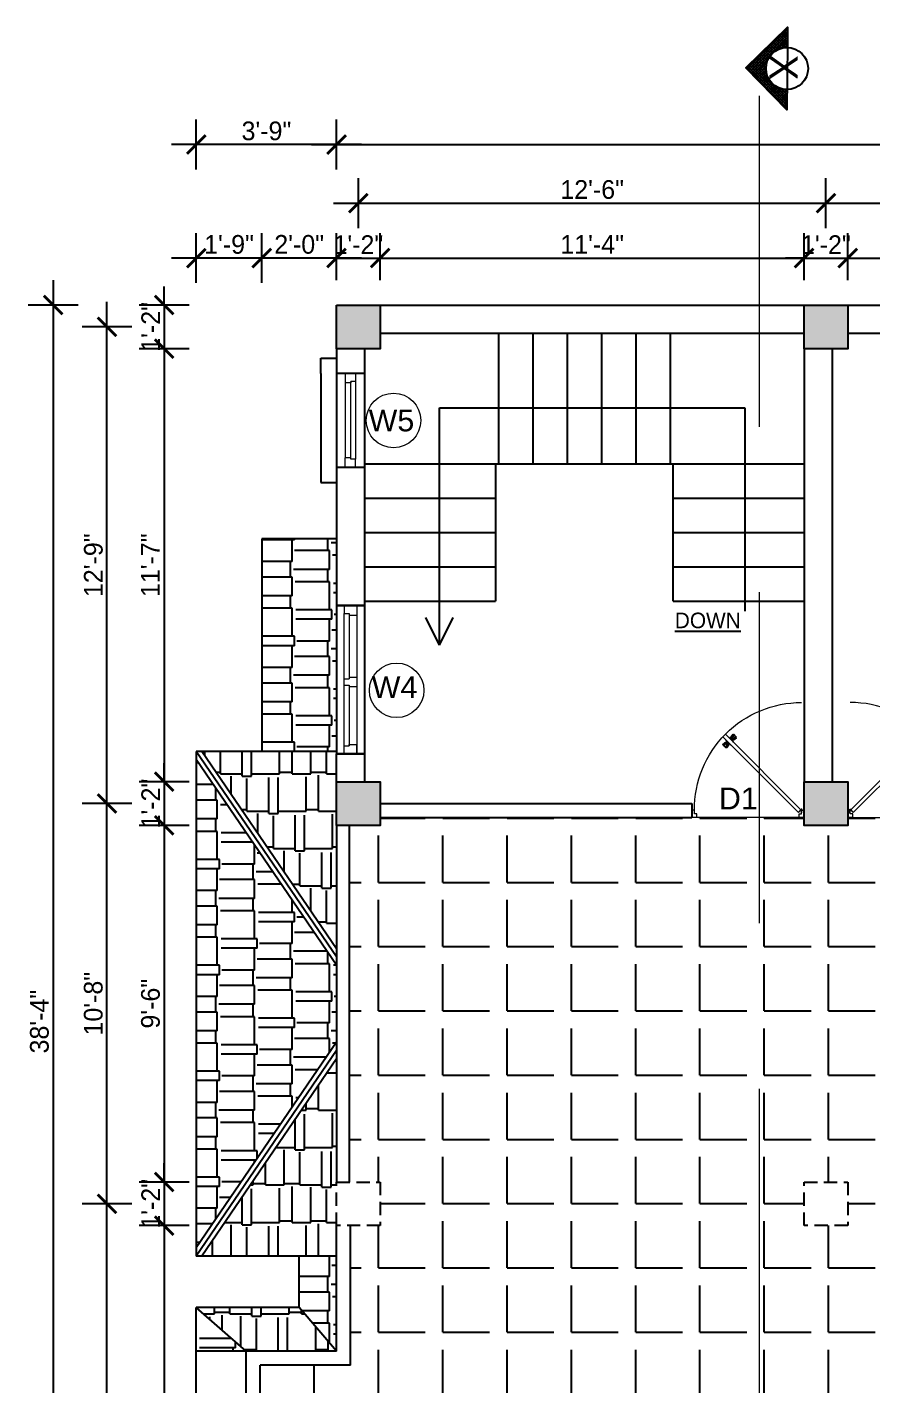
# Model space of a CAD drawing. Header units: inches. Extents: x 1397 to 20304, y -27267 to -746.
# Drawn here: x 9911 to 10182.3, y -21508.5 to -21072.4 of the extents above; entities that cross this region are included whole.
import ezdxf

# ---------------------------------------------------------------- set-up
doc = ezdxf.new("R2010")
doc.units = ezdxf.units.IN
doc.header["$LTSCALE"] = 17
doc.header["$MEASUREMENT"] = 0
doc.linetypes.add('21_FP_00$0$HIDDEN', pattern=[0.375, 0.25, -0.125])
doc.linetypes.add('PHANTOM2', pattern=[1.25, 0.625, -0.125, 0.125, -0.125, 0.125, -0.125])
for name, color, linetype, lineweight in [('25 BOT BAR', 12, 'Continuous', 25), ('aa_section_line', 2, 'PHANTOM2', 13), ('DOOR & WIN', 1, 'Continuous', 25), ('OUTLINE', 1, 'Continuous', 25), ('PUERTAS', 7, 'Continuous', 9), ('TEXT', 231, 'Continuous', 20), ('WINDOW FRAME PLAN', 162, 'Continuous', 18)]:
    doc.layers.add(name, color=color, linetype=linetype, lineweight=lineweight)
doc.layers.add('A-Sect-Iden', color=111, linetype='Continuous')
doc.styles.add('ARCHITECTURE', font='stylu.ttf')
doc.styles.add('DIMTEXT', font='arial.ttf', dxfattribs={"height": 6})
doc.styles.add('HEADING', font='swissel.ttf')
doc.dimstyles.new('8 SCALE', dxfattribs={"dimscale": 0, "dimtxt": 6, "dimasz": 6, "dimexe": 8, "dimexo": 8, "dimgap": 1.25, "dimtad": 1, "dimdec": 0, "dimzin": 3, "dimdsep": 46, "dimlunit": 4, "dimtxsty": 'ARCHITECTURE', "dimblk": 'ARCHTICK', "dimcen": 8, "dimdle": 8, "dimclrd": 5, "dimclre": 5, "dimclrt": 7, "dimadec": 0, "dimazin": 0, "dimtfac": 0.75, "dimtdec": 0, "dimtix": 1, "dimtmove": 2, "dimatfit": 3, "dimldrblk": 'ARCHTICK', "dimfxl": 8, "dimfxlon": 1, "dimtolj": 1, "dimtzin": 0, "dimlwd": -1, "dimlwe": -1, "dimarcsym": 0})
pattern_1 = [(90, (0, -2767.398), (-12, 25.5), [6, -5, 7, -3, 9, -4]), (90, (-0.5, -2761.398), (-12, 25.5), [5, -19, 4, -6]), (90, (0.75, -2749.398), (-12, 25.5), [3, -31]), (180, (0, -2767.398), (-12, -8.5), [11.5, -36.5]), (180, (0, -2761.398), (-12, -8.5), [11.25, -36.75]), (180, (0, -2756.398), (-12, -8.5), [10.5, -37.5]), (180, (0.75, -2749.398), (-12, -8.5), [11.5, -36.5]), (180, (0.75, -2746.398), (-12, -8.5), [11.5, -36.5]), (180, (0, -2737.398), (-12, -8.5), [11, -37])]

# ---------------------------------------------------------------- blocks, each defined once
blk = doc.blocks.new('3ft')
at = {"layer": 'PUERTAS', "color": 6}
for p, q in [((1.01, 2.52), (25.23, 26.74)), ((26.05, 25.92), (25.23, 26.74)), ((26.05, 25.92), (1.77, 1.64)), ((0, 2.4), (0, 0)), ((0.72, 2.4), (0, 2.4)), ((1.6, 0), (0, 0)), ((0.72, 1.52), (0.72, 2.44)), ((0.8, 1.52), (0.72, 1.52)), ((0.8, 1.52), (0.8, 2.41)), ((0.8, 1.2), (0.8, 1.52)), ((1.6, 1.2), (0.8, 1.2)), ((1.57, 1.84), (0.94, 2.47)), ((1.63, 1.89), (0.97, 2.55)), ((1.63, 1.89), (1.57, 1.84)), ((1.77, 1.64), (1.57, 1.84)), ((1.6, 0), (1.6, 1.2)), ((34.4, 0), (34.4, 1.2)), ((34.4, 1.2), (35.2, 1.2)), ((34.4, 0), (36, 0)), ((35.2, 1.2), (35.2, 2.4)), ((35.2, 2.4), (36, 2.4)), ((36, 0), (36, 2.4))]:
    blk.add_line(p, q, dxfattribs=at)
at = {"layer": 'PUERTAS', "color": 1}
for p, q in [((21.67, 25.73), (22.17, 26.23)), ((21.7, 25.82), (22.14, 26.26)), ((22.58, 26.7), (22.14, 26.26)), ((22.67, 26.73), (22.17, 26.23)), ((22.61, 26.67), (22.58, 26.7)), ((23.45, 25.91), (22.79, 26.73)), ((22.49, 24.95), (21.67, 25.61)), ((21.73, 25.79), (21.7, 25.82)), ((22.6, 24.96), (23.02, 25.38)), ((22.61, 24.25), (22.92, 24.72)), ((22.62, 24.13), (22.61, 24.14)), ((22.7, 25.07), (22.71, 25.06)), ((22.82, 25.06), (23.08, 25.32)), ((22.94, 24.95), (22.83, 25.07)), ((22.92, 24.72), (22.92, 24.72)), ((22.93, 24.94), (23.19, 25.21)), ((22.93, 24.84), (22.93, 24.83)), ((23.44, 25.81), (23.02, 25.38)), ((23.34, 25.58), (23.08, 25.32)), ((23.46, 25.47), (23.19, 25.21)), ((23.33, 25.7), (23.34, 25.69)), ((23.45, 25.46), (23.33, 25.57)), ((23.44, 23.31), (23.45, 23.3)), ((23.56, 23.3), (24.03, 23.61)), ((23.57, 25.47), (23.57, 25.47)), ((24.15, 25.79), (23.68, 25.48)), ((23.68, 25.48), (23.68, 25.48)), ((24.03, 23.61), (24.03, 23.62)), ((24.14, 23.62), (24.14, 23.62)), ((24.25, 23.62), (24.51, 23.89)), ((24.27, 25.78), (24.26, 25.79)), ((24.26, 23.29), (24.69, 23.71)), ((24.26, 23.63), (24.37, 23.52)), ((24.26, 23.18), (24.92, 22.37)), ((24.37, 23.52), (24.63, 23.77)), ((24.37, 23.4), (24.37, 23.4)), ((24.78, 24.15), (24.51, 23.89)), ((24.89, 24.03), (24.63, 23.77)), ((25.11, 24.14), (24.69, 23.71)), ((24.77, 24.14), (24.88, 24.03)), ((24.79, 24.38), (24.78, 24.37)), ((24.78, 24.26), (24.78, 24.26)), ((25.1, 24.84), (24.79, 24.38)), ((25, 24.03), (25, 24.03)), ((25.04, 22.36), (25.54, 22.86)), ((25.09, 24.96), (25.1, 24.95)), ((25.1, 22.42), (25.13, 22.39)), ((25.13, 22.39), (25.57, 22.83)), ((25.22, 24.14), (26.03, 23.48)), ((26.04, 23.37), (25.54, 22.86)), ((26.01, 23.27), (25.57, 22.83)), ((25.98, 23.3), (26.01, 23.27))]:
    blk.add_line(p, q, dxfattribs=at)
at = {"layer": 'PUERTAS', "color": 8}
for p, q in [((22.13, 26.28), (21.98, 26.13)), ((22.13, 26.28), (22.27, 26.42)), ((22.29, 26.41), (22.27, 26.42)), ((23.16, 25.52), (22.34, 26.39)), ((23.3, 25.66), (22.5, 26.56)), ((23.41, 25.77), (22.65, 26.71)), ((23.46, 25.83), (22.72, 26.75)), ((22.57, 24.94), (21.65, 25.68)), ((22.63, 24.99), (21.69, 25.75)), ((22.74, 25.1), (21.84, 25.9)), ((22.88, 25.24), (22.01, 26.06)), ((22.69, 24.32), (23.02, 24.83)), ((22.95, 24.96), (22.84, 25.07)), ((22.98, 24.99), (22.86, 25.1)), ((23.03, 25.04), (22.91, 25.15)), ((22.91, 24.53), (23.1, 24.91)), ((23.11, 25.12), (22.99, 25.23)), ((23.13, 24.76), (23.18, 24.99)), ((23.28, 25.3), (23.17, 25.41)), ((23.36, 25.37), (23.25, 25.49)), ((23.31, 24.94), (23.28, 25.08)), ((23.41, 25.43), (23.3, 25.54)), ((23.46, 25.09), (23.32, 25.13)), ((23.44, 25.45), (23.33, 25.56)), ((23.64, 25.27), (23.41, 25.22)), ((23.87, 25.49), (23.49, 25.3)), ((24.08, 25.71), (23.57, 25.38)), ((23.63, 23.38), (24.14, 23.72)), ((23.84, 23.6), (24.22, 23.79)), ((24.07, 23.82), (24.3, 23.88)), ((24.25, 24), (24.39, 23.97)), ((24.25, 23.26), (24.99, 22.34)), ((24.27, 23.64), (24.38, 23.53)), ((24.3, 23.67), (24.41, 23.56)), ((24.3, 23.32), (25.06, 22.38)), ((24.35, 23.72), (24.46, 23.61)), ((24.4, 24.15), (24.43, 24.01)), ((24.41, 23.43), (25.2, 22.53)), ((24.43, 23.8), (24.54, 23.69)), ((24.58, 24.33), (24.52, 24.1)), ((24.55, 23.57), (25.37, 22.7)), ((24.6, 23.97), (24.72, 23.86)), ((24.8, 24.56), (24.61, 24.18)), ((25.02, 24.77), (24.68, 24.26)), ((24.68, 24.05), (24.79, 23.94)), ((24.73, 24.1), (24.85, 23.99)), ((24.76, 24.13), (24.87, 24.02)), ((24.83, 23.85), (25.7, 23.03)), ((24.97, 23.99), (25.87, 23.2)), ((25.08, 24.1), (26.02, 23.34)), ((25.14, 24.15), (26.06, 23.41)), ((25.58, 22.82), (25.43, 22.67)), ((25.58, 22.82), (25.73, 22.97)), ((25.72, 22.98), (25.73, 22.97)), ((0, 0), (36, 0))]:
    blk.add_line(p, q, dxfattribs=at)
at = {"layer": 'PUERTAS', "color": 2}
for p, q in [((21.99, 26.11), (21.98, 26.13)), ((25.42, 22.68), (25.43, 22.67))]:
    blk.add_line(p, q, dxfattribs=at)
at = {"layer": 'PUERTAS', "color": 6}
for radius in [0.155, 0.0752]:
    blk.add_circle((0.82, 2.56), radius, dxfattribs=at)
blk.add_arc((0.82, 2.56), 34.38, 359.7285, 90.0333, dxfattribs=at)
at = {"layer": 'PUERTAS', "color": 1}
for centre, start, end in [((22.73, 26.68), 38.9236, 135), ((22.54, 25.01), 231.0764, 315), ((22.67, 24.2), 135, 225), ((22.77, 25.12), 225, 315), ((22.99, 24.89), 135, 219.7428), ((22.87, 24.78), 315, 39.7428), ((23.28, 25.63), 315, 45), ((23.39, 25.86), 315, 38.9236), ((23.51, 23.36), 225, 315), ((23.51, 25.41), 50.2572, 135), ((23.62, 25.53), 230.2572, 315), ((24.09, 23.56), 50.2572, 135), ((24.2, 23.68), 230.2572, 315), ((24.2, 25.73), 45, 135), ((24.32, 23.23), 135, 218.9236), ((24.42, 23.46), 135, 225), ((24.84, 24.31), 135, 219.7428), ((24.72, 24.21), 315, 39.7428), ((24.94, 23.98), 45, 135), ((24.98, 22.42), 218.9236, 315), ((25.04, 24.89), 315, 45), ((25.17, 24.08), 51.0764, 135), ((25.98, 23.42), 315, 51.0764)]:
    blk.add_arc(centre, 0.08, start, end, dxfattribs=at)
blk = doc.blocks.new('*U2795')
at = {"color": 3, "xscale": -1}
blk.add_blockref('3ft', (42, 0), dxfattribs=at)
blk = doc.blocks.new("W4'")
at = {"layer": '25 BOT BAR'}
for p, q in [((9894.28, -8421.4), (9894.28, -8468.92)), ((9903.28, -8421.4), (9903.28, -8468.92))]:
    blk.add_line(p, q, dxfattribs=at)
at = {"layer": 'DOOR & WIN'}
blk.add_line((9903.28, -8421.4), (9894.28, -8421.4), dxfattribs=at)
at = {"layer": 'OUTLINE'}
blk.add_line((9903.28, -8468.92), (9894.28, -8468.92), dxfattribs=at)
at = {"layer": 'WINDOW FRAME PLAN'}
for p, q in [((9896.78, -8421.4), (9896.78, -8423.9)), ((9896.78, -8468.92), (9896.78, -8423.9)), ((9896.78, -8423.9), (9898.28, -8423.9)), ((9898.28, -8423.9), (9898.28, -8424.4)), ((9898.28, -8424.4), (9898.28, -8444.9)), ((9898.28, -8424.4), (9900.78, -8424.4)), ((9900.78, -8421.4), (9900.78, -8424.4)), ((9900.78, -8424.4), (9900.78, -8468.92)), ((9896.78, -8444.9), (9898.28, -8444.9)), ((9896.78, -8446.9), (9898.28, -8446.9)), ((9898.28, -8444.4), (9900.78, -8444.4)), ((9898.28, -8446.9), (9898.28, -8447.4)), ((9898.28, -8446.9), (9898.28, -8466.42)), ((9898.28, -8447.4), (9900.78, -8447.4)), ((9896.78, -8468.92), (9896.78, -8466.42)), ((9896.78, -8466.42), (9898.28, -8466.42)), ((9898.28, -8465.92), (9900.78, -8465.92)), ((9898.28, -8466.42), (9898.28, -8465.92)), ((9900.78, -8468.92), (9900.78, -8465.92))]:
    blk.add_line(p, q, dxfattribs=at)
blk = doc.blocks.new('_ArchTick')
at = {"color": 0, "linetype": 'ByBlock', "const_width": 0.15}
blk.add_lwpolyline([(-0.5, -0.5), (0.5, 0.5)], dxfattribs=at)
blk = doc.blocks.new('*D3577')
at = {"layer": '25 BOT BAR', "color": 5, "transparency": 16777216}
for p, q in [((9954.97, -21161.56), (9954.97, -21155.56)), ((9962.97, -21161.56), (9946.97, -21161.56)), ((9954.97, -21161.56), (9954.97, -21175.56)), ((9962.97, -21175.56), (9946.97, -21175.56)), ((9954.97, -21175.56), (9954.97, -21181.56))]:
    blk.add_line(p, q, dxfattribs=at)
at = {"layer": 'Defpoints', "color": 0, "transparency": 16777216}
for p in [(10010.29, -21161.56), (9954.97, -21175.56), (10010.29, -21175.56)]:
    blk.add_point(p, dxfattribs=at)
at = {"layer": '25 BOT BAR', "color": 5, "transparency": 16777216, "xscale": 6, "yscale": 6, "zscale": 6}
for p, rotation in [((9954.97, -21161.56), 270), ((9954.97, -21175.56), 90)]:
    blk.add_blockref('_ArchTick', p, dxfattribs=dict(at, rotation=rotation))
at = {"layer": '25 BOT BAR', "color": 7, "transparency": 16777216, "insert": (9950.66, -21168.56), "char_height": 6, "attachment_point": 5, "rotation": 90, "style": 'ARCHITECTURE'}
blk.add_mtext('\\A1;1\'-2"', dxfattribs=at)
blk = doc.blocks.new('*D3578')
at = {"layer": '25 BOT BAR', "color": 5, "transparency": 16777216}
for p, q in [((9954.97, -21167.56), (9954.97, -21322.56)), ((9962.97, -21175.56), (9946.97, -21175.56)), ((9962.97, -21314.56), (9946.97, -21314.56))]:
    blk.add_line(p, q, dxfattribs=at)
at = {"layer": 'Defpoints', "color": 0, "transparency": 16777216}
for p in [(10010.29, -21175.56), (9954.97, -21314.56), (10010.29, -21314.56)]:
    blk.add_point(p, dxfattribs=at)
at = {"layer": '25 BOT BAR', "color": 5, "transparency": 16777216, "xscale": 6, "yscale": 6, "zscale": 6}
for p, rotation in [((9954.97, -21175.56), 90), ((9954.97, -21314.56), 270)]:
    blk.add_blockref('_ArchTick', p, dxfattribs=dict(at, rotation=rotation))
at = {"layer": '25 BOT BAR', "color": 7, "transparency": 16777216, "insert": (9950.51, -21245.06), "char_height": 6, "attachment_point": 5, "rotation": 90, "style": 'ARCHITECTURE'}
blk.add_mtext('\\A1;11\'-7"', dxfattribs=at)
blk = doc.blocks.new('*D3579')
at = {"layer": '25 BOT BAR', "color": 5, "transparency": 16777216}
for p, q in [((9954.97, -21314.56), (9954.97, -21308.56)), ((9962.97, -21314.56), (9946.97, -21314.56)), ((9954.97, -21314.56), (9954.97, -21328.56)), ((9962.97, -21328.56), (9946.97, -21328.56)), ((9954.97, -21328.56), (9954.97, -21334.56))]:
    blk.add_line(p, q, dxfattribs=at)
at = {"layer": 'Defpoints', "color": 0, "transparency": 16777216}
for p in [(10010.29, -21314.56), (9954.97, -21328.56), (10010.29, -21328.56)]:
    blk.add_point(p, dxfattribs=at)
at = {"layer": '25 BOT BAR', "color": 5, "transparency": 16777216, "xscale": 6, "yscale": 6, "zscale": 6}
for p, rotation in [((9954.97, -21314.56), 270), ((9954.97, -21328.56), 90)]:
    blk.add_blockref('_ArchTick', p, dxfattribs=dict(at, rotation=rotation))
at = {"layer": '25 BOT BAR', "color": 7, "transparency": 16777216, "insert": (9950.66, -21321.56), "char_height": 6, "attachment_point": 5, "rotation": 90, "style": 'ARCHITECTURE'}
blk.add_mtext('\\A1;1\'-2"', dxfattribs=at)
blk = doc.blocks.new('*D3580')
at = {"layer": '25 BOT BAR', "color": 5, "transparency": 16777216}
for p, q in [((9954.97, -21320.56), (9954.97, -21451.04)), ((9962.97, -21328.56), (9946.97, -21328.56)), ((9962.97, -21443.04), (9946.97, -21443.04))]:
    blk.add_line(p, q, dxfattribs=at)
at = {"layer": 'Defpoints', "color": 0, "transparency": 16777216}
for p in [(10010.29, -21328.56), (9954.97, -21443.04), (10010.29, -21443.04)]:
    blk.add_point(p, dxfattribs=at)
at = {"layer": '25 BOT BAR', "color": 5, "transparency": 16777216, "xscale": 6, "yscale": 6, "zscale": 6}
for p, rotation in [((9954.97, -21328.56), 90), ((9954.97, -21443.04), 270)]:
    blk.add_blockref('_ArchTick', p, dxfattribs=dict(at, rotation=rotation))
at = {"layer": '25 BOT BAR', "color": 7, "transparency": 16777216, "insert": (9950.61, -21385.8), "char_height": 6, "attachment_point": 5, "rotation": 90, "style": 'ARCHITECTURE'}
blk.add_mtext('\\A1;9\'-6"', dxfattribs=at)
blk = doc.blocks.new('*D3581')
at = {"layer": '25 BOT BAR', "color": 5, "transparency": 16777216}
for p, q in [((9954.97, -21443.04), (9954.97, -21437.04)), ((9962.97, -21443.04), (9946.97, -21443.04)), ((9954.97, -21443.04), (9954.97, -21457.04)), ((9962.97, -21457.04), (9946.97, -21457.04)), ((9954.97, -21457.04), (9954.97, -21463.04))]:
    blk.add_line(p, q, dxfattribs=at)
at = {"layer": 'Defpoints', "color": 0, "transparency": 16777216}
for p in [(10010.29, -21443.04), (9954.97, -21457.04), (10010.29, -21457.04)]:
    blk.add_point(p, dxfattribs=at)
at = {"layer": '25 BOT BAR', "color": 5, "transparency": 16777216, "xscale": 6, "yscale": 6, "zscale": 6}
for p, rotation in [((9954.97, -21443.04), 270), ((9954.97, -21457.04), 90)]:
    blk.add_blockref('_ArchTick', p, dxfattribs=dict(at, rotation=rotation))
at = {"layer": '25 BOT BAR', "color": 7, "transparency": 16777216, "insert": (9950.66, -21450.04), "char_height": 6, "attachment_point": 5, "rotation": 90, "style": 'ARCHITECTURE'}
blk.add_mtext('\\A1;1\'-2"', dxfattribs=at)
blk = doc.blocks.new('*D3582')
at = {"layer": '25 BOT BAR', "color": 5, "transparency": 16777216}
for p, q in [((9954.97, -21449.04), (9954.97, -21615.56)), ((9962.97, -21457.04), (9946.97, -21457.04)), ((9962.97, -21607.56), (9946.97, -21607.56))]:
    blk.add_line(p, q, dxfattribs=at)
at = {"layer": 'Defpoints', "color": 0, "transparency": 16777216}
for p in [(10010.29, -21457.04), (9954.97, -21607.56), (10010.29, -21607.56)]:
    blk.add_point(p, dxfattribs=at)
at = {"layer": '25 BOT BAR', "color": 5, "transparency": 16777216, "xscale": 6, "yscale": 6, "zscale": 6}
for p, rotation in [((9954.97, -21457.04), 90), ((9954.97, -21607.56), 270)]:
    blk.add_blockref('_ArchTick', p, dxfattribs=dict(at, rotation=rotation))
at = {"layer": '25 BOT BAR', "color": 7, "transparency": 16777216, "insert": (9950.51, -21532.3), "char_height": 6, "attachment_point": 5, "rotation": 90, "style": 'ARCHITECTURE'}
blk.add_mtext('\\A1;12\'-7"', dxfattribs=at)
blk = doc.blocks.new('*D3584')
at = {"layer": '25 BOT BAR', "color": 5, "transparency": 16777216}
for p, q in [((9936.63, -21622.56), (9936.63, -21442.04)), ((9944.63, -21450.04), (9928.63, -21450.04)), ((9944.63, -21614.56), (9928.63, -21614.56))]:
    blk.add_line(p, q, dxfattribs=at)
at = {"layer": 'Defpoints', "color": 0, "transparency": 16777216}
for p in [(9936.63, -21450.04), (10017.29, -21450.04), (10017.29, -21614.56)]:
    blk.add_point(p, dxfattribs=at)
at = {"layer": '25 BOT BAR', "color": 5, "transparency": 16777216, "xscale": 6, "yscale": 6, "zscale": 6}
for p, rotation in [((9936.63, -21450.04), 90), ((9936.63, -21614.56), 270)]:
    blk.add_blockref('_ArchTick', p, dxfattribs=dict(at, rotation=rotation))
at = {"layer": '25 BOT BAR', "color": 7, "transparency": 16777216, "insert": (9932.27, -21532.3), "char_height": 6, "attachment_point": 5, "rotation": 90, "style": 'ARCHITECTURE'}
blk.add_mtext('\\A1;13\'-9"', dxfattribs=at)
blk = doc.blocks.new('*D3585')
at = {"layer": '25 BOT BAR', "color": 5, "transparency": 16777216}
for p, q in [((9936.63, -21458.04), (9936.63, -21313.56)), ((9944.63, -21321.56), (9928.63, -21321.56)), ((9944.63, -21450.04), (9928.63, -21450.04))]:
    blk.add_line(p, q, dxfattribs=at)
at = {"layer": 'Defpoints', "color": 0, "transparency": 16777216}
for p in [(9936.63, -21321.56), (10017.29, -21321.56), (10017.29, -21450.04)]:
    blk.add_point(p, dxfattribs=at)
at = {"layer": '25 BOT BAR', "color": 5, "transparency": 16777216, "xscale": 6, "yscale": 6, "zscale": 6}
for p, rotation in [((9936.63, -21321.56), 90), ((9936.63, -21450.04), 270)]:
    blk.add_blockref('_ArchTick', p, dxfattribs=dict(at, rotation=rotation))
at = {"layer": '25 BOT BAR', "color": 7, "transparency": 16777216, "insert": (9932.26, -21385.8), "char_height": 6, "attachment_point": 5, "rotation": 90, "style": 'ARCHITECTURE'}
blk.add_mtext('\\A1;10\'-8"', dxfattribs=at)
blk = doc.blocks.new('*D3586')
at = {"layer": '25 BOT BAR', "color": 5, "transparency": 16777216}
for p, q in [((9936.63, -21329.56), (9936.63, -21160.56)), ((9944.63, -21168.56), (9928.63, -21168.56)), ((9944.63, -21321.56), (9928.63, -21321.56))]:
    blk.add_line(p, q, dxfattribs=at)
at = {"layer": 'Defpoints', "color": 0, "transparency": 16777216}
for p in [(9936.63, -21168.56), (10017.29, -21168.56), (10017.29, -21321.56)]:
    blk.add_point(p, dxfattribs=at)
at = {"layer": '25 BOT BAR', "color": 5, "transparency": 16777216, "xscale": 6, "yscale": 6, "zscale": 6}
for p, rotation in [((9936.63, -21168.56), 90), ((9936.63, -21321.56), 270)]:
    blk.add_blockref('_ArchTick', p, dxfattribs=dict(at, rotation=rotation))
at = {"layer": '25 BOT BAR', "color": 7, "transparency": 16777216, "insert": (9932.28, -21245.06), "char_height": 6, "attachment_point": 5, "rotation": 90, "style": 'ARCHITECTURE'}
blk.add_mtext('\\A1;12\'-9"', dxfattribs=at)
blk = doc.blocks.new('*D3587')
at = {"layer": '25 BOT BAR', "color": 5, "transparency": 16777216}
for p, q in [((9919.35, -21153.56), (9919.35, -21629.56)), ((9927.35, -21161.56), (9911.35, -21161.56)), ((9927.35, -21621.56), (9911.35, -21621.56))]:
    blk.add_line(p, q, dxfattribs=at)
at = {"layer": 'Defpoints', "color": 0, "transparency": 16777216}
for p in [(10010.29, -21161.56), (9919.35, -21621.56), (10010.29, -21621.56)]:
    blk.add_point(p, dxfattribs=at)
at = {"layer": '25 BOT BAR', "color": 5, "transparency": 16777216, "xscale": 6, "yscale": 6, "zscale": 6}
for p, rotation in [((9919.35, -21161.56), 90), ((9919.35, -21621.56), 270)]:
    blk.add_blockref('_ArchTick', p, dxfattribs=dict(at, rotation=rotation))
at = {"layer": '25 BOT BAR', "color": 7, "transparency": 16777216, "insert": (9914.97, -21391.56), "char_height": 6, "attachment_point": 5, "rotation": 90, "style": 'ARCHITECTURE'}
blk.add_mtext('\\A1;38\'-4"', dxfattribs=at)
blk = doc.blocks.new('*D3599')
at = {"layer": '25 BOT BAR', "color": 5, "transparency": 16777216}
for p, q in [((10010.29, -21153.56), (10010.29, -21138.47)), ((10024.29, -21153.56), (10024.29, -21138.47)), ((10010.29, -21146.47), (10004.29, -21146.47)), ((10010.29, -21146.47), (10024.29, -21146.47)), ((10024.29, -21146.47), (10030.29, -21146.47))]:
    blk.add_line(p, q, dxfattribs=at)
at = {"layer": 'Defpoints', "color": 0, "transparency": 16777216}
for p in [(10024.29, -21146.47), (10010.29, -21161.56), (10024.29, -21161.56)]:
    blk.add_point(p, dxfattribs=at)
at = {"layer": '25 BOT BAR', "color": 5, "transparency": 16777216, "xscale": 6, "yscale": 6, "zscale": 6}
blk.add_blockref('_ArchTick', (10010.29, -21146.47), dxfattribs=at)
at = {"layer": '25 BOT BAR', "color": 5, "transparency": 16777216, "xscale": 6, "yscale": 6, "zscale": 6, "rotation": 180}
blk.add_blockref('_ArchTick', (10024.29, -21146.47), dxfattribs=at)
at = {"layer": '25 BOT BAR', "color": 7, "transparency": 16777216, "insert": (10017.29, -21142.16), "char_height": 6, "attachment_point": 5, "style": 'ARCHITECTURE'}
blk.add_mtext('\\A1;1\'-2"', dxfattribs=at)
blk = doc.blocks.new('*D3600')
at = {"layer": '25 BOT BAR', "color": 5, "transparency": 16777216}
for p, q in [((10024.29, -21153.56), (10024.29, -21138.47)), ((10160.29, -21153.56), (10160.29, -21138.47)), ((10016.29, -21146.47), (10168.29, -21146.47))]:
    blk.add_line(p, q, dxfattribs=at)
at = {"layer": 'Defpoints', "color": 0, "transparency": 16777216}
for p in [(10160.29, -21146.47), (10024.29, -21161.56), (10160.29, -21161.56)]:
    blk.add_point(p, dxfattribs=at)
at = {"layer": '25 BOT BAR', "color": 5, "transparency": 16777216, "xscale": 6, "yscale": 6, "zscale": 6, "rotation": 180}
blk.add_blockref('_ArchTick', (10024.29, -21146.47), dxfattribs=at)
at = {"layer": '25 BOT BAR', "color": 5, "transparency": 16777216, "xscale": 6, "yscale": 6, "zscale": 6}
blk.add_blockref('_ArchTick', (10160.29, -21146.47), dxfattribs=at)
at = {"layer": '25 BOT BAR', "color": 7, "transparency": 16777216, "insert": (10092.29, -21142.08), "char_height": 6, "attachment_point": 5, "style": 'ARCHITECTURE'}
blk.add_mtext('\\A1;11\'-4"', dxfattribs=at)
blk = doc.blocks.new('*D3601')
at = {"layer": '25 BOT BAR', "color": 5, "transparency": 16777216}
for p, q in [((10160.29, -21153.56), (10160.29, -21138.47)), ((10174.29, -21153.56), (10174.29, -21138.47)), ((10160.29, -21146.47), (10154.29, -21146.47)), ((10160.29, -21146.47), (10174.29, -21146.47)), ((10174.29, -21146.47), (10180.29, -21146.47))]:
    blk.add_line(p, q, dxfattribs=at)
at = {"layer": 'Defpoints', "color": 0, "transparency": 16777216}
for p in [(10174.29, -21146.47), (10160.29, -21161.56), (10174.29, -21161.56)]:
    blk.add_point(p, dxfattribs=at)
at = {"layer": '25 BOT BAR', "color": 5, "transparency": 16777216, "xscale": 6, "yscale": 6, "zscale": 6}
blk.add_blockref('_ArchTick', (10160.29, -21146.47), dxfattribs=at)
at = {"layer": '25 BOT BAR', "color": 5, "transparency": 16777216, "xscale": 6, "yscale": 6, "zscale": 6, "rotation": 180}
blk.add_blockref('_ArchTick', (10174.29, -21146.47), dxfattribs=at)
at = {"layer": '25 BOT BAR', "color": 7, "transparency": 16777216, "insert": (10167.29, -21142.16), "char_height": 6, "attachment_point": 5, "style": 'ARCHITECTURE'}
blk.add_mtext('\\A1;1\'-2"', dxfattribs=at)
blk = doc.blocks.new('*D3602')
at = {"layer": '25 BOT BAR', "color": 5, "transparency": 16777216}
for p, q in [((10174.29, -21153.56), (10174.29, -21138.47)), ((10328.29, -21153.56), (10328.29, -21138.47)), ((10166.29, -21146.47), (10336.29, -21146.47))]:
    blk.add_line(p, q, dxfattribs=at)
at = {"layer": 'Defpoints', "color": 0, "transparency": 16777216}
for p in [(10328.29, -21146.47), (10174.29, -21161.56), (10328.29, -21161.56)]:
    blk.add_point(p, dxfattribs=at)
at = {"layer": '25 BOT BAR', "color": 5, "transparency": 16777216, "xscale": 6, "yscale": 6, "zscale": 6, "rotation": 180}
blk.add_blockref('_ArchTick', (10174.29, -21146.47), dxfattribs=at)
at = {"layer": '25 BOT BAR', "color": 5, "transparency": 16777216, "xscale": 6, "yscale": 6, "zscale": 6}
blk.add_blockref('_ArchTick', (10328.29, -21146.47), dxfattribs=at)
at = {"layer": '25 BOT BAR', "color": 7, "transparency": 16777216, "insert": (10251.29, -21142.11), "char_height": 6, "attachment_point": 5, "style": 'ARCHITECTURE'}
blk.add_mtext('\\A1;12\'-10"', dxfattribs=at)
blk = doc.blocks.new('*D3606')
at = {"layer": '25 BOT BAR', "color": 5, "transparency": 16777216}
for p, q in [((10017.29, -21136.86), (10017.29, -21120.86)), ((10167.29, -21136.86), (10167.29, -21120.86)), ((10009.29, -21128.86), (10175.29, -21128.86))]:
    blk.add_line(p, q, dxfattribs=at)
at = {"layer": 'Defpoints', "color": 0, "transparency": 16777216}
for p in [(10167.29, -21128.86), (10017.29, -21168.56), (10167.29, -21168.56)]:
    blk.add_point(p, dxfattribs=at)
at = {"layer": '25 BOT BAR', "color": 5, "transparency": 16777216, "xscale": 6, "yscale": 6, "zscale": 6, "rotation": 180}
blk.add_blockref('_ArchTick', (10017.29, -21128.86), dxfattribs=at)
at = {"layer": '25 BOT BAR', "color": 5, "transparency": 16777216, "xscale": 6, "yscale": 6, "zscale": 6}
blk.add_blockref('_ArchTick', (10167.29, -21128.86), dxfattribs=at)
at = {"layer": '25 BOT BAR', "color": 7, "transparency": 16777216, "insert": (10092.29, -21124.5), "char_height": 6, "attachment_point": 5, "style": 'ARCHITECTURE'}
blk.add_mtext('\\A1;12\'-6"', dxfattribs=at)
blk = doc.blocks.new('*D3607')
at = {"layer": '25 BOT BAR', "color": 5, "transparency": 16777216}
for p, q in [((10167.29, -21136.86), (10167.29, -21120.86)), ((10335.29, -21136.86), (10335.29, -21120.86)), ((10159.29, -21128.86), (10343.29, -21128.86))]:
    blk.add_line(p, q, dxfattribs=at)
at = {"layer": 'Defpoints', "color": 0, "transparency": 16777216}
for p in [(10335.29, -21128.86), (10167.29, -21168.56), (10335.29, -21168.56)]:
    blk.add_point(p, dxfattribs=at)
at = {"layer": '25 BOT BAR', "color": 5, "transparency": 16777216, "xscale": 6, "yscale": 6, "zscale": 6, "rotation": 180}
blk.add_blockref('_ArchTick', (10167.29, -21128.86), dxfattribs=at)
at = {"layer": '25 BOT BAR', "color": 5, "transparency": 16777216, "xscale": 6, "yscale": 6, "zscale": 6}
blk.add_blockref('_ArchTick', (10335.29, -21128.86), dxfattribs=at)
at = {"layer": '25 BOT BAR', "color": 7, "transparency": 16777216, "insert": (10251.29, -21124.46), "char_height": 6, "attachment_point": 5, "style": 'ARCHITECTURE'}
blk.add_mtext('\\A1;14\'-0"', dxfattribs=at)
blk = doc.blocks.new('*D3609')
at = {"layer": '25 BOT BAR', "color": 5, "transparency": 16777216}
for p, q in [((10010.29, -21118.04), (10010.29, -21102.04)), ((10470.75, -21118.04), (10470.75, -21102.04)), ((10002.29, -21110.04), (10478.75, -21110.04))]:
    blk.add_line(p, q, dxfattribs=at)
at = {"layer": 'Defpoints', "color": 0, "transparency": 16777216}
for p in [(10470.75, -21110.04), (10010.29, -21161.56), (10470.75, -21161.56)]:
    blk.add_point(p, dxfattribs=at)
at = {"layer": '25 BOT BAR', "color": 5, "transparency": 16777216, "xscale": 6, "yscale": 6, "zscale": 6, "rotation": 180}
blk.add_blockref('_ArchTick', (10010.29, -21110.04), dxfattribs=at)
at = {"layer": '25 BOT BAR', "color": 5, "transparency": 16777216, "xscale": 6, "yscale": 6, "zscale": 6}
blk.add_blockref('_ArchTick', (10470.75, -21110.04), dxfattribs=at)
at = {"layer": '25 BOT BAR', "color": 7, "transparency": 16777216, "insert": (10240.52, -21105.66), "char_height": 6, "attachment_point": 5, "style": 'ARCHITECTURE'}
blk.add_mtext('\\A1;38\'-4"', dxfattribs=at)
blk = doc.blocks.new('*D3557')
at = {"layer": '25 BOT BAR', "color": 5, "transparency": 16777216}
for p, q in [((9986.29, -21154.47), (9986.29, -21138.47)), ((10010.29, -21153.56), (10010.29, -21138.47)), ((10018.29, -21146.47), (9978.29, -21146.47))]:
    blk.add_line(p, q, dxfattribs=at)
at = {"layer": 'Defpoints', "color": 0, "transparency": 16777216}
for p in [(9986.29, -21146.47), (10010.29, -21161.56), (9986.29, -21236.56)]:
    blk.add_point(p, dxfattribs=at)
at = {"layer": '25 BOT BAR', "color": 5, "transparency": 16777216, "xscale": 6, "yscale": 6, "zscale": 6, "rotation": 180}
blk.add_blockref('_ArchTick', (9986.29, -21146.47), dxfattribs=at)
at = {"layer": '25 BOT BAR', "color": 5, "transparency": 16777216, "xscale": 6, "yscale": 6, "zscale": 6}
blk.add_blockref('_ArchTick', (10010.29, -21146.47), dxfattribs=at)
at = {"layer": '25 BOT BAR', "color": 7, "transparency": 16777216, "insert": (9998.29, -21142.11), "char_height": 6, "attachment_point": 5, "style": 'ARCHITECTURE'}
blk.add_mtext('\\A1;2\'-0"', dxfattribs=at)
blk = doc.blocks.new('*D3558')
at = {"layer": '25 BOT BAR', "color": 5, "transparency": 16777216}
for p, q in [((9965.29, -21118.04), (9965.29, -21102.04)), ((10010.29, -21118.04), (10010.29, -21102.04)), ((10018.29, -21110.04), (9957.29, -21110.04))]:
    blk.add_line(p, q, dxfattribs=at)
at = {"layer": 'Defpoints', "color": 0, "transparency": 16777216}
for p in [(9965.29, -21110.04), (10010.29, -21161.56), (9965.29, -21305.8)]:
    blk.add_point(p, dxfattribs=at)
at = {"layer": '25 BOT BAR', "color": 5, "transparency": 16777216, "xscale": 6, "yscale": 6, "zscale": 6, "rotation": 180}
blk.add_blockref('_ArchTick', (9965.29, -21110.04), dxfattribs=at)
at = {"layer": '25 BOT BAR', "color": 5, "transparency": 16777216, "xscale": 6, "yscale": 6, "zscale": 6}
blk.add_blockref('_ArchTick', (10010.29, -21110.04), dxfattribs=at)
at = {"layer": '25 BOT BAR', "color": 7, "transparency": 16777216, "insert": (9987.79, -21105.68), "char_height": 6, "attachment_point": 5, "style": 'ARCHITECTURE'}
blk.add_mtext('\\A1;3\'-9"', dxfattribs=at)
blk = doc.blocks.new('*D3560')
at = {"layer": '25 BOT BAR', "color": 5, "transparency": 16777216}
for p, q in [((9965.29, -21154.47), (9965.29, -21138.47)), ((9986.29, -21154.47), (9986.29, -21138.47)), ((9994.29, -21146.47), (9957.29, -21146.47))]:
    blk.add_line(p, q, dxfattribs=at)
at = {"layer": 'Defpoints', "color": 0, "transparency": 16777216}
for p in [(9965.29, -21146.47), (9986.29, -21236.56), (9965.29, -21305.8)]:
    blk.add_point(p, dxfattribs=at)
at = {"layer": '25 BOT BAR', "color": 5, "transparency": 16777216, "xscale": 6, "yscale": 6, "zscale": 6, "rotation": 180}
blk.add_blockref('_ArchTick', (9965.29, -21146.47), dxfattribs=at)
at = {"layer": '25 BOT BAR', "color": 5, "transparency": 16777216, "xscale": 6, "yscale": 6, "zscale": 6}
blk.add_blockref('_ArchTick', (9986.29, -21146.47), dxfattribs=at)
at = {"layer": '25 BOT BAR', "color": 7, "transparency": 16777216, "insert": (9975.79, -21142.12), "char_height": 6, "attachment_point": 5, "style": 'ARCHITECTURE'}
blk.add_mtext('\\A1;1\'-9"', dxfattribs=at)
blk = doc.blocks.new('*D3562')
at = {"layer": '25 BOT BAR', "color": 5, "transparency": 16777216}
for p, q in [((9965.29, -21666.51), (9965.29, -21682.51)), ((9994.29, -21666.51), (9994.29, -21682.51)), ((10002.29, -21674.51), (9957.29, -21674.51))]:
    blk.add_line(p, q, dxfattribs=at)
at = {"layer": 'Defpoints', "color": 0, "transparency": 16777216}
for p in [(9965.29, -21465.56), (9994.29, -21637.56), (9965.29, -21674.51)]:
    blk.add_point(p, dxfattribs=at)
at = {"layer": '25 BOT BAR', "color": 5, "transparency": 16777216, "xscale": 6, "yscale": 6, "zscale": 6, "rotation": 180}
blk.add_blockref('_ArchTick', (9965.29, -21674.51), dxfattribs=at)
at = {"layer": '25 BOT BAR', "color": 5, "transparency": 16777216, "xscale": 6, "yscale": 6, "zscale": 6}
blk.add_blockref('_ArchTick', (9994.29, -21674.51), dxfattribs=at)
at = {"layer": '25 BOT BAR', "color": 7, "transparency": 16777216, "insert": (9979.79, -21670.13), "char_height": 6, "attachment_point": 5, "style": 'ARCHITECTURE'}
blk.add_mtext('\\A1;2\'-5"', dxfattribs=at)
blk = doc.blocks.new('*D3563')
at = {"layer": '25 BOT BAR', "color": 5, "transparency": 16777216}
for p, q in [((9965.29, -21702.97), (9965.29, -21718.97)), ((10010.29, -21702.97), (10010.29, -21718.97)), ((10018.29, -21710.97), (9957.29, -21710.97))]:
    blk.add_line(p, q, dxfattribs=at)
at = {"layer": 'Defpoints', "color": 0, "transparency": 16777216}
for p in [(9965.29, -21465.56), (10010.29, -21621.56), (9965.29, -21710.97)]:
    blk.add_point(p, dxfattribs=at)
at = {"layer": '25 BOT BAR', "color": 5, "transparency": 16777216, "xscale": 6, "yscale": 6, "zscale": 6, "rotation": 180}
blk.add_blockref('_ArchTick', (9965.29, -21710.97), dxfattribs=at)
at = {"layer": '25 BOT BAR', "color": 5, "transparency": 16777216, "xscale": 6, "yscale": 6, "zscale": 6}
blk.add_blockref('_ArchTick', (10010.29, -21710.97), dxfattribs=at)
at = {"layer": '25 BOT BAR', "color": 7, "transparency": 16777216, "insert": (9987.79, -21706.61), "char_height": 6, "attachment_point": 5, "style": 'ARCHITECTURE'}
blk.add_mtext('\\A1;3\'-9"', dxfattribs=at)

msp = doc.modelspace()

# ---------------------------------------------------------------- hatches: boundary and pattern name
at = {"layer": 'A-Sect-Iden', "ltscale": 0.5}
h = msp.add_hatch(dxfattribs=at)
h.set_pattern_fill('ANSI37', color=2, scale=5, style=0)
h.set_pattern_definition([(45, (-15694.25335, -27267.1335), (-0.441941738, 0.441941738), []), (135, (-15694.25335, -27267.1335), (-0.441941738, -0.441941738), [])])
h.paths.add_polyline_path([(10154.75, -21092.37), (10154.69, -21098.86), (10141.58, -21085.48), (10154.96, -21072.37), (10154.89, -21078.87, 1)])
at = {"layer": 'DOOR & WIN'}
h = msp.add_hatch(color=256, dxfattribs=at)
h.dxf.hatch_style = 1
h.paths.add_polyline_path([(10024.29, -21161.56), (10010.29, -21161.56), (10010.29, -21175.56), (10024.29, -21175.56)])
h = msp.add_hatch(color=256, dxfattribs=at)
h.dxf.hatch_style = 1
h.paths.add_polyline_path([(10174.29, -21161.56), (10160.29, -21161.56), (10160.29, -21175.56), (10174.29, -21175.56)])
h = msp.add_hatch(color=256, dxfattribs=at)
h.dxf.hatch_style = 1
h.paths.add_polyline_path([(10024.29, -21314.56), (10010.29, -21314.56), (10010.29, -21328.56), (10024.29, -21328.56)])
h = msp.add_hatch(color=256, dxfattribs=at)
h.dxf.hatch_style = 1
h.paths.add_polyline_path([(10174.29, -21314.56), (10160.29, -21314.56), (10160.29, -21328.56), (10174.29, -21328.56)])
at = {"layer": 'OUTLINE'}
h = msp.add_hatch(dxfattribs=at)
h.set_pattern_fill('AR-RSHKE', color=8, angle=90)
h.set_pattern_definition(pattern_1)
h.paths.add_polyline_path([(9986.29, -21304.8), (10010.29, -21304.8), (10010.29, -21305.56), (10010.29, -21258.04), (10010.29, -21236.56), (9986.29, -21236.56)])
h = msp.add_hatch(dxfattribs=at)
h.set_pattern_fill('AR-RSHKE', color=8, angle=90)
h.paths.add_polyline_path([(9965.29, -21307.46), (9965.29, -21464.14), (10010.29, -21398.14), (10010.29, -21373.46)])
h = msp.add_hatch(dxfattribs=at)
h.set_pattern_fill('AR-RSHKE', color=8)
h.paths.add_polyline_path([(10010.29, -21314.56), (10010.29, -21305.56), (10010.29, -21304.8), (9967.1, -21304.8), (10010.29, -21368.14), (10010.29, -21328.56)])
h = msp.add_hatch(dxfattribs=at)
h.set_pattern_fill('ANGLE', color=8, scale=75)
h.set_pattern_definition([(0, (0, 0), (0, 20.625), [15, -5.625]), (90, (0, 0), (-20.625, 1e-15), [15, -5.625])])
h.paths.add_polyline_path([(10330.79, -21364.56), (10330.79, -21362.96), (10330.79, -21328.56), (10328.29, -21328.56), (10328.29, -21326.06), (10210.29, -21326.06), (10208.69, -21326.06), (10174.29, -21326.06), (10174.29, -21328.56), (10160.29, -21328.56), (10160.29, -21326.06), (10158.69, -21326.06), (10145.85, -21326.06), (10145.85, -21617.56), (10160.29, -21617.56), (10160.29, -21607.56), (10174.29, -21607.56), (10174.29, -21617.56), (10328.29, -21617.56), (10328.29, -21607.56), (10342.29, -21607.56), (10342.29, -21617.56), (10456.75, -21617.56), (10456.75, -21607.56), (10466.75, -21607.56), (10466.75, -21505.04), (10442.25, -21505.04), (10440.92, -21505.04), (10412.25, -21505.04), (10408.29, -21505.04), (10406.95, -21505.04), (10378.29, -21505.04), (10330.79, -21505.04), (10330.79, -21457.04), (10328.29, -21457.04), (10328.29, -21443.04), (10330.79, -21443.04)])
h.paths.add_polyline_path([(10174.29, -21443.04), (10174.29, -21457.04), (10160.29, -21457.04), (10160.29, -21443.04)], flags=16)
h.paths.add_polyline_path([(10145.85, -21326.06), (10124.29, -21326.06), (10024.29, -21326.06), (10024.29, -21328.56), (10014.29, -21328.56), (10014.29, -21443.04), (10024.29, -21443.04), (10024.29, -21457.04), (10014.79, -21457.04), (10014.79, -21501.8), (9985.79, -21501.8), (9985.79, -21562.8), (10014.79, -21562.8), (10014.79, -21607.56), (10024.29, -21607.56), (10024.29, -21617.56), (10145.85, -21617.56)])
h.paths.add_polyline_path([(10183.16, -21472.74), (10240.77, -21472.74), (10240.77, -21462.43), (10183.16, -21462.43)], flags=24)
h = msp.add_hatch(dxfattribs=at)
h.set_pattern_fill('AR-RSHKE', color=8)
h.paths.add_polyline_path([(10010.29, -21443.04), (10010.29, -21403.46), (9967.1, -21466.8), (10010.29, -21466.8), (10010.29, -21457.04)])
h = msp.add_hatch(dxfattribs=at)
h.set_pattern_fill('AR-RSHKE', color=8, angle=90)
h.set_pattern_definition(pattern_1)
h.paths.add_polyline_path([(10010.29, -21466.8), (9998.29, -21466.8), (9998.29, -21483.3), (10010.29, -21497.3)])
h = msp.add_hatch(dxfattribs=at)
h.set_pattern_fill('AR-RSHKE', color=8, angle=90)
h.set_pattern_definition([(90, (-846.922, -893.318), (-12, 25.5), [6, -5, 7, -3, 9, -4]), (90, (-847.422, -887.318), (-12, 25.5), [5, -19, 4, -6]), (90, (-846.172, -875.318), (-12, 25.5), [3, -31]), (180, (-846.922, -893.3185), (-12, -8.5), [11.5, -36.5]), (180, (-846.922, -887.3185), (-12, -8.5), [11.25, -36.75]), (180, (-846.922, -882.3185), (-12, -8.5), [10.5, -37.5]), (180, (-846.172, -875.3185), (-12, -8.5), [11.5, -36.5]), (180, (-846.172, -872.3185), (-12, -8.5), [11.5, -36.5]), (180, (-846.922, -863.3185), (-12, -8.5), [11, -37])])
h.paths.add_polyline_path([(9965.29, -21483.3), (9965.29, -21497.3), (9981.29, -21497.3)])
h = msp.add_hatch(dxfattribs=at)
h.set_pattern_fill('AR-RSHKE', color=8)
h.set_pattern_definition([(0, (-846.922, -893.318), (25.5, 12), [6, -5, 7, -3, 9, -4]), (0, (-840.922, -892.818), (25.5, 12), [5, -19, 4, -6]), (0, (-828.922, -894.068), (25.5, 12), [3, -31]), (90, (-846.922, -893.3185), (-8.5, 12), [11.5, -36.5]), (90, (-840.922, -893.3185), (-8.5, 12), [11.25, -36.75]), (90, (-835.922, -893.3185), (-8.5, 12), [10.5, -37.5]), (90, (-828.922, -894.0685), (-8.5, 12), [11.5, -36.5]), (90, (-825.922, -894.0685), (-8.5, 12), [11.5, -36.5]), (90, (-816.922, -893.3185), (-8.5, 12), [11, -37])])
h.paths.add_polyline_path([(9998.29, -21483.3), (9965.29, -21483.3), (9981.29, -21497.3), (10010.29, -21497.3)])

# ---------------------------------------------------------------- linework, layer by layer
at = {"layer": '25 BOT BAR'}
for p, q in [((10024.29, -21161.56), (10160.29, -21161.56)), ((10024.29, -21170.56), (10160.29, -21170.56)), ((10062.29, -21170.56), (10062.29, -21212.56)), ((10073.29, -21170.56), (10073.29, -21212.56)), ((10084.29, -21170.56), (10084.29, -21212.56)), ((10095.29, -21170.56), (10095.29, -21212.56)), ((10106.29, -21170.56), (10106.29, -21212.56)), ((10117.29, -21170.56), (10117.29, -21212.56)), ((10010.29, -21175.56), (10010.29, -21194.74)), ((10019.29, -21175.56), (10019.29, -21258.04)), ((10160.29, -21175.56), (10160.29, -21314.56)), ((10169.29, -21175.56), (10169.29, -21314.56)), ((10005.29, -21183.56), (10005.29, -21178.56)), ((10005.29, -21178.56), (10010.29, -21178.56)), ((10005.29, -21183.56), (10005.29, -21213.56)), ((10010.29, -21183.56), (10010.29, -21213.56)), ((10019.29, -21183.56), (10010.29, -21183.56)), ((10043.29, -21270.69), (10043.29, -21194.56)), ((10043.29, -21194.56), (10141.29, -21194.56)), ((10141.29, -21194.56), (10141.29, -21259.8)), ((10005.29, -21213.56), (10005.29, -21218.56)), ((10010.29, -21213.56), (10010.29, -21258.04)), ((10010.29, -21213.56), (10019.29, -21213.56)), ((10019.29, -21212.56), (10061.29, -21212.56)), ((10061.29, -21212.56), (10061.29, -21256.56)), ((10061.29, -21212.56), (10118.29, -21212.56)), ((10116.29, -21212.56), (10160.29, -21212.56)), ((10118.29, -21256.56), (10118.29, -21212.56)), ((10005.29, -21218.56), (10010.29, -21218.56)), ((10019.29, -21223.56), (10061.29, -21223.56)), ((10118.29, -21223.56), (10160.29, -21223.56)), ((9986.29, -21236.56), (9986.29, -21304.8)), ((10010.29, -21236.56), (9986.29, -21236.56)), ((10019.29, -21234.56), (10061.29, -21234.56)), ((10118.29, -21234.56), (10160.29, -21234.56)), ((10019.29, -21245.56), (10061.29, -21245.56)), ((10118.29, -21245.56), (10160.29, -21245.56)), ((10010.29, -21258.04), (10019.29, -21258.04)), ((10019.29, -21256.56), (10061.29, -21256.56)), ((10118.29, -21256.56), (10160.29, -21256.56)), ((10043.29, -21270.69), (10038.89, -21261.85)), ((10043.29, -21270.69), (10047.68, -21261.85)), ((9965.29, -21304.8), (9965.29, -21466.8)), ((10010.29, -21304.8), (9965.29, -21304.8)), ((10010.29, -21370.8), (9965.29, -21304.8)), ((10010.29, -21373.46), (9965.29, -21307.46)), ((10010.29, -21368.14), (9967.1, -21304.8)), ((10010.29, -21314.56), (10010.29, -21305.56)), ((10010.29, -21305.56), (10019.29, -21305.56)), ((10019.29, -21305.56), (10019.29, -21314.56)), ((10024.29, -21321.56), (10124.29, -21321.56)), ((10124.29, -21321.56), (10124.29, -21326.06)), ((10010.29, -21328.56), (10010.29, -21443.04)), ((10014.29, -21328.56), (10014.29, -21443.04)), ((10024.29, -21326.06), (10124.29, -21326.06)), ((10010.29, -21398.14), (9965.29, -21464.14)), ((10010.29, -21400.8), (9965.29, -21466.8)), ((10010.29, -21403.46), (9967.1, -21466.8)), ((10010.29, -21497.3), (10010.29, -21457.04)), ((10014.79, -21501.8), (10014.79, -21457.04)), ((10010.29, -21466.8), (9965.29, -21466.8)), ((9998.29, -21483.3), (9998.29, -21466.8)), ((9998.29, -21483.3), (9965.29, -21483.3)), ((9965.29, -21581.3), (9965.29, -21483.3)), ((9981.29, -21497.3), (9965.29, -21483.3)), ((10010.29, -21497.3), (9998.29, -21483.3)), ((10010.29, -21497.3), (9965.29, -21497.3)), ((9981.29, -21567.3), (9981.29, -21497.3)), ((10014.79, -21501.8), (9985.79, -21501.8)), ((9985.79, -21562.8), (9985.79, -21501.8))]:
    msp.add_line(p, q, dxfattribs=at)
at = {"layer": '25 BOT BAR', "linetype": '21_FP_00$0$HIDDEN'}
for points in [[(10010.29, -21443.04), (10024.29, -21443.04), (10024.29, -21457.04), (10010.29, -21457.04)], [(10160.29, -21443.04), (10174.29, -21443.04), (10174.29, -21457.04), (10160.29, -21457.04)]]:
    msp.add_lwpolyline(points, close=True, dxfattribs=at)
at = {"layer": 'A-Sect-Iden', "ltscale": 0.5}
msp.add_lwpolyline([(10154.94, -21077.87), (10154.72, -21098.84), (10141.61, -21085.46), (10154.99, -21072.36), (10154.94, -21077.87)], dxfattribs=at)
msp.add_circle((10154.82, -21085.62), 6.75, dxfattribs=at)
at = {"layer": 'aa_section_line', "linetype": '21_FP_00$0$HIDDEN', "ltscale": 25}
msp.add_line((10145.86, -21094.37), (10145.85, -21720.71), dxfattribs=at)
at = {"layer": 'DOOR & WIN'}
for p, q in [((10160.29, -21161.56), (10470.75, -21161.56)), ((10174.29, -21170.56), (10280.29, -21170.56))]:
    msp.add_line(p, q, dxfattribs=at)
at = {"layer": 'OUTLINE'}
for points in [[(10010.29, -21161.56), (10024.29, -21161.56), (10024.29, -21175.56), (10010.29, -21175.56)], [(10160.29, -21161.56), (10174.29, -21161.56), (10174.29, -21175.56), (10160.29, -21175.56)], [(10010.29, -21314.56), (10024.29, -21314.56), (10024.29, -21328.56), (10010.29, -21328.56)], [(10160.29, -21314.56), (10174.29, -21314.56), (10174.29, -21328.56), (10160.29, -21328.56)]]:
    msp.add_lwpolyline(points, close=True, dxfattribs=at)
at = {"layer": 'TEXT'}
for centre in [(10028.56, -21198.59), (10029.56, -21285.23)]:
    msp.add_circle(centre, 8.75, dxfattribs=at)
at = {"layer": 'WINDOW FRAME PLAN'}
for p, q in [((10013.05, -21183.56), (10013.05, -21186.56)), ((10016.35, -21183.56), (10016.35, -21186.06)), ((10013.05, -21186.56), (10013.05, -21210.56)), ((10014.86, -21186.56), (10013.05, -21186.56)), ((10014.86, -21211.06), (10014.86, -21186.06)), ((10014.86, -21186.06), (10014.86, -21186.56)), ((10016.35, -21186.06), (10014.86, -21186.06)), ((10016.35, -21186.06), (10016.35, -21211.06)), ((10014.86, -21210.56), (10013.05, -21210.56)), ((10013.05, -21213.56), (10013.05, -21210.56)), ((10014.86, -21211.06), (10014.86, -21210.56)), ((10016.35, -21211.06), (10014.86, -21211.06)), ((10016.35, -21213.56), (10016.35, -21211.06))]:
    msp.add_line(p, q, dxfattribs=at)

# ---------------------------------------------------------------- block references
at = {"layer": '25 BOT BAR'}
msp.add_blockref("W4'", (116, -12836.64), dxfattribs=at)
at = {"layer": 'DOOR & WIN'}
msp.add_blockref('*U2795', (10118.29, -21326.06), dxfattribs=at)
at = {"layer": 'DOOR & WIN', "xscale": -1}
msp.add_blockref('*U2795', (10216.29, -21326.06), dxfattribs=at)

# ---------------------------------------------------------------- texts
at = {"layer": 'A-Sect-Iden', "ltscale": 0.5, "insert": (10153.72, -21085.23), "char_height": 9, "width": 12.25, "attachment_point": 5, "rotation": 269.2631, "style": 'HEADING'}
msp.add_mtext('X', dxfattribs=at)
at = {"layer": 'DOOR & WIN', "insert": (10129.39, -21262.81), "char_height": 5, "attachment_point": 5}
msp.add_mtext('{\\L\\C7;DOWN}', dxfattribs=at)
at = {"layer": 'TEXT', "style": 'DIMTEXT'}
for s, p in [('W5', (10020.56, -21202.09)), ('W4', (10021.56, -21287.68))]:
    msp.add_text(s, height=7, rotation=360, dxfattribs=at).set_placement(p)
msp.add_text('D1', height=7, dxfattribs=at).set_placement((10132.94, -21323.42))

# ---------------------------------------------------------------- dimensions: what is measured, and where the dimension line sits
at = {"layer": '25 BOT BAR'}
for base, p1, p2, picture, middle in [((9965.29, -21110.04), (10010.29, -21161.56), (9965.29, -21305.8), '*D3558', (9987.79, -21105.68)), ((10470.75, -21110.04), (10010.29, -21161.56), (10470.75, -21161.56), '*D3609', (10240.52, -21105.66)), ((10335.29, -21128.86), (10167.29, -21168.56), (10335.29, -21168.56), '*D3607', (10251.29, -21124.46)), ((10167.29, -21128.86), (10017.29, -21168.56), (10167.29, -21168.56), '*D3606', (10092.29, -21124.5)), ((9965.29, -21146.47), (9986.29, -21236.56), (9965.29, -21305.8), '*D3560', (9975.79, -21142.12)), ((9986.29, -21146.47), (10010.29, -21161.56), (9986.29, -21236.56), '*D3557', (9998.29, -21142.11)), ((10024.29, -21146.47), (10010.29, -21161.56), (10024.29, -21161.56), '*D3599', (10017.29, -21142.16)), ((10160.29, -21146.47), (10024.29, -21161.56), (10160.29, -21161.56), '*D3600', (10092.29, -21142.08)), ((10174.29, -21146.47), (10160.29, -21161.56), (10174.29, -21161.56), '*D3601', (10167.29, -21142.16)), ((10328.29, -21146.47), (10174.29, -21161.56), (10328.29, -21161.56), '*D3602', (10251.29, -21142.11)), ((9965.29, -21674.51), (9994.29, -21637.56), (9965.29, -21465.56), '*D3562', (9979.79, -21670.13)), ((9965.29, -21710.97), (10010.29, -21621.56), (9965.29, -21465.56), '*D3563', (9987.79, -21706.61))]:
    dim = msp.add_linear_dim(base=base, p1=p1, p2=p2, dimstyle='8 SCALE', override={"dimscale": 1}, dxfattribs=at)
    dim.commit()
    dim.dimension.update_dxf_attribs({"geometry": picture, "text_midpoint": middle})
for base, p1, p2, picture, middle in [((9919.35, -21621.56), (10010.29, -21161.56), (10010.29, -21621.56), '*D3587', (9914.97, -21391.56)), ((9954.97, -21175.56), (10010.29, -21161.56), (10010.29, -21175.56), '*D3577', (9950.66, -21168.56)), ((9936.63, -21168.56), (10017.29, -21321.56), (10017.29, -21168.56), '*D3586', (9932.28, -21245.06)), ((9954.97, -21314.56), (10010.29, -21175.56), (10010.29, -21314.56), '*D3578', (9950.51, -21245.06)), ((9954.97, -21328.56), (10010.29, -21314.56), (10010.29, -21328.56), '*D3579', (9950.66, -21321.56)), ((9936.63, -21321.56), (10017.29, -21450.04), (10017.29, -21321.56), '*D3585', (9932.26, -21385.8)), ((9954.97, -21443.04), (10010.29, -21328.56), (10010.29, -21443.04), '*D3580', (9950.61, -21385.8)), ((9954.97, -21457.04), (10010.29, -21443.04), (10010.29, -21457.04), '*D3581', (9950.66, -21450.04)), ((9936.63, -21450.04), (10017.29, -21614.56), (10017.29, -21450.04), '*D3584', (9932.27, -21532.3)), ((9954.97, -21607.56), (10010.29, -21457.04), (10010.29, -21607.56), '*D3582', (9950.51, -21532.3))]:
    dim = msp.add_linear_dim(base=base, p1=p1, p2=p2, angle=90, dimstyle='8 SCALE', override={"dimscale": 1}, dxfattribs=at)
    dim.commit()
    dim.dimension.update_dxf_attribs({"geometry": picture, "text_midpoint": middle})

doc.saveas('drawing.dxf')
